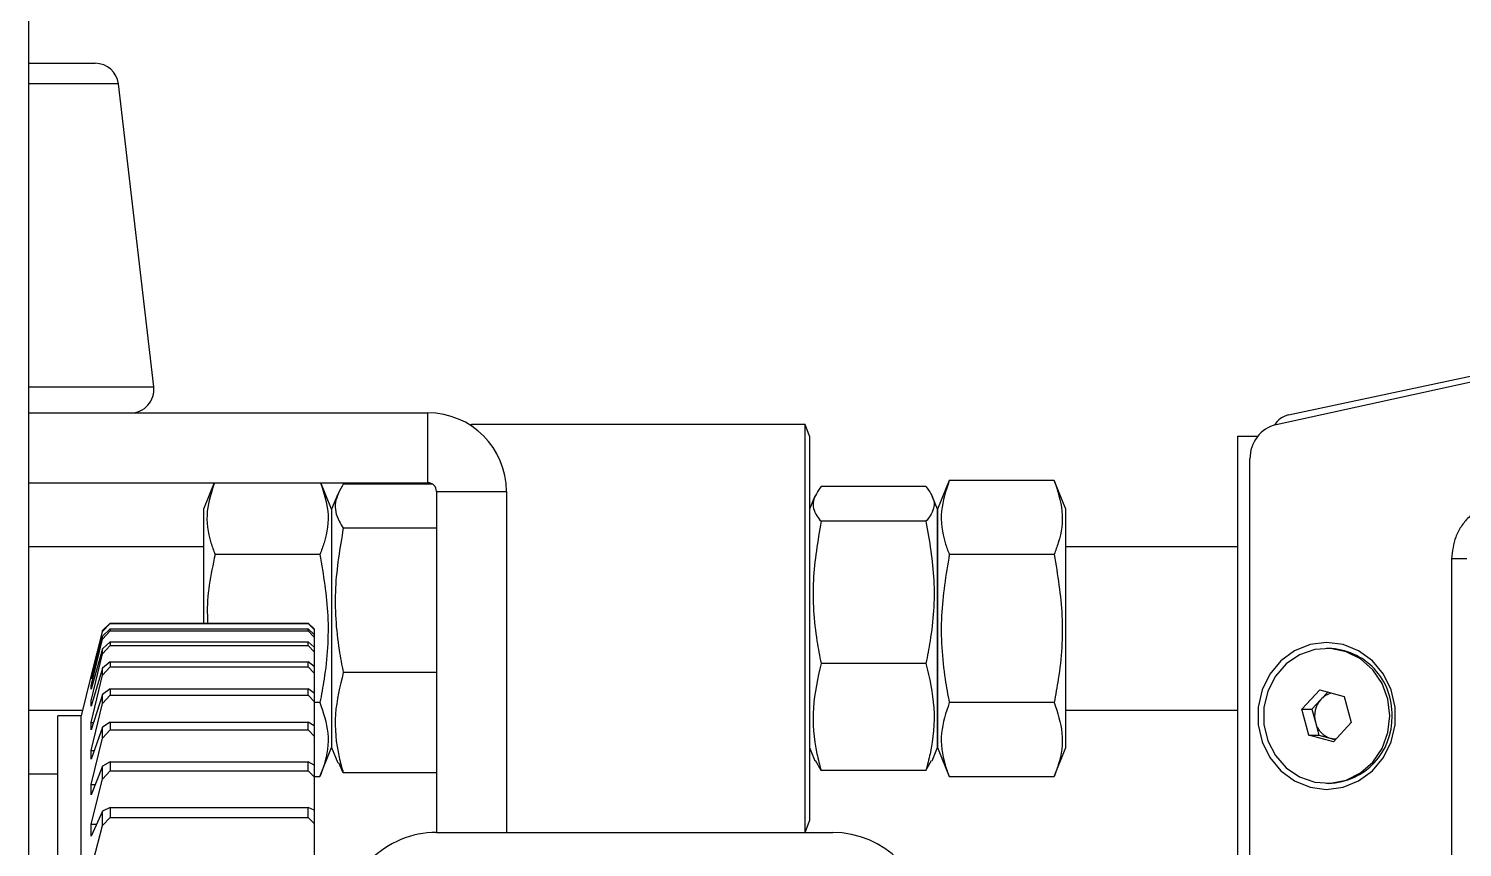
# Model space of a CAD drawing. Header units: centimetres. Extents: x 470464 to 524273, y 49611 to 59074.
# Drawn here: x 490450.98 to 490463.28, y 55532.85 to 55539.88 of the extents above; entities that cross this region are included whole.
import ezdxf

# ---------------------------------------------------------------- set-up
doc = ezdxf.new("R2010")
doc.units = ezdxf.units.CM
doc.header["$MEASUREMENT"] = 0
doc.layers.add('vinç', color=7, linetype='Continuous')

# ---------------------------------------------------------------- blocks, each defined once
blk = doc.blocks.new('dghjjkfg')
at = {"color": 2}
blk.add_line((-37260.31, 57094.35), (-30500.31, 57094.35), dxfattribs=at)
blk = doc.blocks.new('JKKÖGÖ')
at = {"color": 2, "linetype": 'Continuous', "lineweight": 25}
for p, q in [((-34395.31, 51647.45), (-34400.98, 51674.13)), ((-34394.48, 51646.39), (-34399.98, 51671.4)), ((-34382.98, 51661.45), (-34382.98, 51662.76)), ((-34382.98, 51661.45), (-34334.98, 51661.45)), ((-34371.15, 51652.24), (-34368.92, 51652.84)), ((-34368.92, 51652.84), (-34367.25, 51651.32)), ((-34371.72, 51650.13), (-34371.15, 51652.24)), ((-34367.25, 51651.32), (-34367.82, 51649.2)), ((-34367.54, 51651.12), (-34367.44, 51651.49)), ((-34375.27, 51650.9), (-34375.27, 51650.72)), ((-34370.05, 51648.61), (-34371.72, 51650.13)), ((-34371.53, 51650.82), (-34370.89, 51650.22)), ((-34370.89, 51650.22), (-34370.05, 51649.46)), ((-34368.94, 51649.76), (-34367.82, 51650.06)), ((-34367.82, 51650.06), (-34367.54, 51651.12)), ((-34367.82, 51649.2), (-34367.82, 51650.06)), ((-34363.7, 51650.72), (-34363.7, 51650.9)), ((-34370.05, 51649.46), (-34368.94, 51649.76)), ((-34370.05, 51648.61), (-34370.05, 51649.46)), ((-34367.82, 51649.2), (-34370.05, 51648.61)), ((-34393.48, 51643.12), (-34393.48, 51644.82)), ((-34319.98, 51644.15), (-34391.54, 51644.15)), ((-34328.03, 51643.12), (-34393.48, 51643.12)), ((-34383.98, 51643.12), (-34383.98, 51628.35)), ((-34369.98, 51628.35), (-34369.98, 51643.12)), ((-34387.21, 51628.35), (-34389.69, 51627.35)), ((-34366.76, 51628.35), (-34387.21, 51628.35)), ((-34364.28, 51627.35), (-34366.76, 51628.35)), ((-34389.69, 51627.35), (-34389.69, 51618.35)), ((-34383.34, 51627.35), (-34383.34, 51618.35)), ((-34370.63, 51627.35), (-34370.63, 51618.35)), ((-34364.28, 51618.35), (-34364.28, 51627.35)), ((-34389.69, 51618.35), (-34387.21, 51617.35)), ((-34366.76, 51617.35), (-34364.28, 51618.35)), ((-34387.21, 51617.35), (-34388.34, 51616.89)), ((-34387.21, 51617.35), (-34376.98, 51617.35)), ((-34366.76, 51617.35), (-34387.21, 51617.35)), ((-34376.98, 51617.35), (-34366.76, 51617.35)), ((-34365.63, 51616.89), (-34366.76, 51617.35)), ((-34389.17, 51616.35), (-34389.17, 51607.35)), ((-34386.18, 51616.35), (-34386.18, 51607.35)), ((-34373.99, 51616.35), (-34373.99, 51607.35)), ((-34364.8, 51616.35), (-34365.67, 51616.82)), ((-34364.8, 51616.35), (-34364.8, 51607.35)), ((-34359.48, 51574.35), (-34359.48, 51608.35)), ((-34364.8, 51607.35), (-34365.67, 51606.88)), ((-34393.48, 51606.35), (-34394.48, 51605.98)), ((-34394.48, 51605.98), (-34394.48, 51577.35)), ((-34359.48, 51605.98), (-34394.48, 51605.98)), ((-34393.48, 51606.35), (-34360.48, 51606.35)), ((-34388.34, 51606.8), (-34387.21, 51606.35)), ((-34366.76, 51606.35), (-34365.63, 51606.8)), ((-34359.48, 51605.98), (-34360.48, 51606.35)), ((-34388.75, 51580.35), (-34359.48, 51580.35)), ((-34388.75, 51574.35), (-34388.75, 51580.35)), ((-34394.48, 51577.35), (-34394.44, 51577.22)), ((-34394.48, 51577.35), (-34394.35, 51577.35)), ((-34389.38, 51573.99), (-34389.38, 51566.35)), ((-34388.75, 51574.35), (-34359.48, 51574.35)), ((-34385.59, 51574.35), (-34385.59, 51566.35)), ((-34373.2, 51574.35), (-34373.2, 51566.35)), ((-34364.59, 51574.35), (-34364.59, 51566.35)), ((-34389.48, 51573.61), (-34395.48, 51573.61)), ((-34395.48, 51539.35), (-34395.48, 51573.61)), ((-34389.48, 51539.35), (-34389.48, 51573.61)), ((-34387.21, 51565.35), (-34389.48, 51564.43)), ((-34388.51, 51565.87), (-34387.21, 51565.35)), ((-34387.21, 51565.35), (-34366.76, 51565.35)), ((-34366.76, 51565.35), (-34365.46, 51565.87)), ((-34364.28, 51564.35), (-34366.76, 51565.35)), ((-34364.59, 51566.35), (-34365.47, 51565.98)), ((-34383.34, 51564.35), (-34383.34, 51555.35)), ((-34370.63, 51564.35), (-34370.63, 51563.85)), ((-34364.28, 51563.85), (-34364.28, 51564.35)), ((-34376.96, 51563.85), (-34377.45, 51563.35)), ((-34377.4, 51563.35), (-34377.45, 51563.35)), ((-34377.45, 51546.35), (-34377.45, 51563.35)), ((-34377.4, 51563.35), (-34376.89, 51563.85)), ((-34377.4, 51546.35), (-34377.4, 51563.35)), ((-34376.96, 51563.85), (-34376.89, 51563.85)), ((-34376.48, 51563.85), (-34376.95, 51563.35)), ((-34376.77, 51563.35), (-34376.95, 51563.35)), ((-34376.95, 51546.35), (-34376.95, 51563.35)), ((-34376.89, 51563.85), (-34376.36, 51563.85)), ((-34376.77, 51563.35), (-34376.24, 51563.85)), ((-34376.77, 51546.35), (-34376.77, 51563.35)), ((-34376.48, 51563.85), (-34376.24, 51563.85)), ((-34376.24, 51563.85), (-34375.4, 51563.85)), ((-34375.39, 51563.85), (-34375.83, 51563.35)), ((-34375.53, 51563.35), (-34375.83, 51563.35)), ((-34375.83, 51546.35), (-34375.83, 51563.35)), ((-34375.53, 51563.35), (-34374.99, 51563.85)), ((-34375.53, 51546.35), (-34375.53, 51563.35)), ((-34375.39, 51563.85), (-34374.99, 51563.85)), ((-34374.99, 51563.85), (-34373.72, 51563.85)), ((-34373.71, 51563.85), (-34374.12, 51563.35)), ((-34373.69, 51563.35), (-34374.12, 51563.35)), ((-34374.12, 51546.35), (-34374.12, 51563.35)), ((-34373.71, 51563.85), (-34373.15, 51563.85)), ((-34373.69, 51563.35), (-34373.15, 51563.85)), ((-34373.69, 51546.35), (-34373.69, 51563.35)), ((-34373.15, 51563.85), (-34371.44, 51563.85)), ((-34371.45, 51563.85), (-34371.82, 51563.35)), ((-34371.27, 51563.35), (-34371.82, 51563.35)), ((-34371.82, 51546.35), (-34371.82, 51563.35)), ((-34371.45, 51563.85), (-34370.73, 51563.85)), ((-34371.27, 51563.35), (-34370.73, 51563.85)), ((-34371.27, 51546.35), (-34371.27, 51563.35)), ((-34370.73, 51563.85), (-34368.61, 51563.85)), ((-34368.62, 51563.85), (-34368.95, 51563.35)), ((-34368.29, 51563.35), (-34368.95, 51563.35)), ((-34368.95, 51546.35), (-34368.95, 51563.35)), ((-34368.62, 51563.85), (-34367.75, 51563.85)), ((-34368.29, 51563.35), (-34367.75, 51563.85)), ((-34368.29, 51546.35), (-34368.29, 51563.35)), ((-34367.75, 51563.85), (-34365.24, 51563.85)), ((-34365.26, 51563.85), (-34365.55, 51563.35)), ((-34365.55, 51546.35), (-34365.55, 51563.35)), ((-34364.78, 51563.35), (-34365.55, 51563.35)), ((-34365.26, 51563.85), (-34364.25, 51563.85)), ((-34364.78, 51563.35), (-34364.25, 51563.85)), ((-34364.78, 51546.35), (-34364.78, 51563.35)), ((-34364.25, 51563.85), (-34361.37, 51563.85)), ((-34361.39, 51563.85), (-34361.63, 51563.35)), ((-34361.63, 51546.35), (-34361.63, 51563.35)), ((-34360.77, 51563.35), (-34361.63, 51563.35)), ((-34361.39, 51563.85), (-34360.25, 51563.85)), ((-34360.77, 51563.35), (-34360.25, 51563.85)), ((-34360.77, 51546.35), (-34360.77, 51563.35)), ((-34360.25, 51563.85), (-34357.03, 51563.85)), ((-34389.48, 51555.27), (-34387.21, 51554.35)), ((-34387.21, 51554.35), (-34377.42, 51554.35)), ((-34383.98, 51554.35), (-34383.98, 51539.35)), ((-34397.72, 51550.09), (-34423.72, 51547.05)), ((-34397.72, 51539.35), (-34397.72, 51550.09)), ((-34423.72, 51547.05), (-34423.72, 51539.35)), ((-34377.45, 51546.35), (-34376.8, 51545.68)), ((-34377.45, 51546.35), (-34377.4, 51546.35)), ((-34376.72, 51545.68), (-34377.4, 51546.35)), ((-34376.95, 51546.35), (-34376.32, 51545.68)), ((-34376.95, 51546.35), (-34376.77, 51546.35)), ((-34376.8, 51545.68), (-34372.98, 51544.72)), ((-34376.72, 51545.68), (-34376.8, 51545.68)), ((-34376.07, 51545.68), (-34376.77, 51546.35)), ((-34372.81, 51544.72), (-34376.72, 51545.68)), ((-34376.32, 51545.68), (-34372.66, 51544.72)), ((-34376.07, 51545.68), (-34376.32, 51545.68)), ((-34372.07, 51544.72), (-34376.07, 51545.68)), ((-34375.83, 51546.35), (-34375.25, 51545.68)), ((-34375.83, 51546.35), (-34375.53, 51546.35)), ((-34374.81, 51545.68), (-34375.53, 51546.35)), ((-34375.25, 51545.68), (-34371.77, 51544.72)), ((-34374.81, 51545.68), (-34375.25, 51545.68)), ((-34370.77, 51544.72), (-34374.81, 51545.68)), ((-34374.12, 51546.35), (-34373.57, 51545.68)), ((-34374.12, 51546.35), (-34373.69, 51546.35)), ((-34372.97, 51545.68), (-34373.69, 51546.35)), ((-34373.57, 51545.68), (-34370.31, 51544.72)), ((-34372.97, 51545.68), (-34373.57, 51545.68)), ((-34368.91, 51544.72), (-34372.97, 51545.68)), ((-34371.82, 51546.35), (-34371.32, 51545.68)), ((-34371.82, 51546.35), (-34371.27, 51546.35)), ((-34371.32, 51545.68), (-34368.3, 51544.72)), ((-34370.54, 51545.68), (-34371.32, 51545.68)), ((-34370.54, 51545.68), (-34371.27, 51546.35)), ((-34366.51, 51544.72), (-34370.54, 51545.68)), ((-34368.95, 51546.35), (-34368.51, 51545.68)), ((-34368.95, 51546.35), (-34368.29, 51546.35)), ((-34368.51, 51545.68), (-34365.76, 51544.72)), ((-34367.57, 51545.68), (-34368.51, 51545.68)), ((-34367.57, 51545.68), (-34368.29, 51546.35)), ((-34363.6, 51544.72), (-34367.57, 51545.68)), ((-34365.55, 51546.35), (-34364.78, 51546.35)), ((-34365.55, 51546.35), (-34365.16, 51545.68)), ((-34365.16, 51545.68), (-34362.7, 51544.72)), ((-34364.07, 51545.68), (-34365.16, 51545.68)), ((-34364.07, 51545.68), (-34364.78, 51546.35)), ((-34360.2, 51544.72), (-34364.07, 51545.68)), ((-34361.63, 51546.35), (-34360.77, 51546.35)), ((-34361.63, 51546.35), (-34361.31, 51545.68)), ((-34361.31, 51545.68), (-34359.17, 51544.72)), ((-34360.07, 51545.68), (-34361.31, 51545.68)), ((-34360.07, 51545.68), (-34360.77, 51546.35)), ((-34356.33, 51544.72), (-34360.07, 51545.68)), ((-34425.48, 51540.08), (-34425.48, 51545.07)), ((-34372.98, 51544.72), (-34369.48, 51543.85)), ((-34372.98, 51544.72), (-34372.98, 51544.72)), ((-34372.66, 51544.72), (-34372.81, 51544.72)), ((-34371.77, 51544.72), (-34372.07, 51544.72)), ((-34370.31, 51544.72), (-34370.77, 51544.72)), ((-34368.91, 51544.72), (-34368.91, 51544.92)), ((-34368.3, 51544.72), (-34368.91, 51544.72)), ((-34366.51, 51544.72), (-34366.51, 51544.99)), ((-34365.76, 51544.72), (-34366.51, 51544.72)), ((-34363.6, 51544.72), (-34363.6, 51545.07)), ((-34362.7, 51544.72), (-34363.6, 51544.72)), ((-34360.2, 51544.72), (-34360.2, 51545.18)), ((-34359.17, 51544.72), (-34360.2, 51544.72)), ((-34369.98, 51539.35), (-34369.98, 51543.97)), ((-34369.48, 51543.85), (-34369.48, 51541.85)), ((-34249.48, 51543.85), (-34369.48, 51543.85)), ((-34249.48, 51541.85), (-34369.48, 51541.85)), ((-34364.48, 51541.85), (-34364.48, 51539.35)), ((-34425.48, 51539.35), (-34425.48, 51540.08))]:
    blk.add_line(p, q, dxfattribs=at)
at = {"color": 2, "linetype": 'Continuous', "lineweight": 25, "flags": 128}
for points in [[(-34363.18, 51650.72), (-34363.37, 51652.14), (-34363.91, 51653.47), (-34364.77, 51654.65), (-34365.91, 51655.6), (-34367.25, 51656.26), (-34368.73, 51656.6), (-34370.24, 51656.6), (-34371.72, 51656.26), (-34373.06, 51655.6), (-34374.2, 51654.65), (-34375.06, 51653.47), (-34375.6, 51652.14), (-34375.78, 51650.72), (-34375.6, 51649.31), (-34375.06, 51647.97), (-34374.2, 51646.8), (-34373.06, 51645.85), (-34371.72, 51645.19), (-34370.24, 51644.85), (-34368.73, 51644.85), (-34367.25, 51645.19), (-34365.91, 51645.85), (-34364.77, 51646.8), (-34363.91, 51647.97), (-34363.37, 51649.31), (-34363.18, 51650.72)], [(-34369.48, 51656.16), (-34370.92, 51655.99), (-34372.27, 51655.49), (-34373.45, 51654.69), (-34374.37, 51653.64), (-34374.99, 51652.4), (-34375.26, 51651.06), (-34375.17, 51649.7), (-34374.72, 51648.41), (-34373.94, 51647.26), (-34372.89, 51646.33), (-34371.61, 51645.67), (-34370.21, 51645.33), (-34368.76, 51645.33), (-34367.36, 51645.67), (-34366.08, 51646.33), (-34365.03, 51647.26), (-34364.25, 51648.41), (-34363.8, 51649.7), (-34363.71, 51651.06), (-34363.98, 51652.4), (-34364.6, 51653.64), (-34365.52, 51654.69), (-34366.7, 51655.49), (-34368.05, 51655.99), (-34369.48, 51656.16)], [(-34367.48, 51651.52), (-34367.49, 51651.36), (-34367.54, 51651.12)]]:
    blk.add_lwpolyline(points, dxfattribs=at)
at = {"color": 2, "linetype": 'Continuous', "lineweight": 25}
for centre, radius, start, end in [((-34369.7, 51650.77), 5.57, 87.7663, 178.672), ((-34369.32, 51650.71), 5.63, 1.9087, 91.653), ((-34369.64, 51651.6), 1.86, 194.0567, 227.9409), ((-34369.49, 51651.79), 2.1, 228.17, 285.1511), ((-34369.41, 51651.65), 1.95, 284.0533, 344.0592), ((-34393.47, 51647.86), 1.88, 192.4846, 238.8292), ((-34391.61, 51647.11), 2.96, 193.9101, 271.2452), ((-34351.48, 51608.35), 8, 90, 180), ((-34388.75, 51573.61), 6.74, 90, 180), ((-34388.75, 51573.61), 0.737, 90, 180), ((-34351.48, 51574.35), 8, 180, 270), ((-34397.48, 51548.1), 2, 0, 96.6544), ((-34423.48, 51545.07), 2, 96.6544, 180)]:
    blk.add_arc(centre, radius, start, end, dxfattribs=at)
for points, knots in [([(-34387.98, 51666.45), (-34387.92, 51665.82), (-34387.78, 51664.53), (-34386.81, 51663.11), (-34385.75, 51662.24), (-34384.59, 51661.62), (-34383.62, 51661.52), (-34382.98, 51661.45)], [0, 0, 0, 0, 0.246658, 0.509429, 0.640431, 0.767201, 1, 1, 1, 1]), ([(-34389.69, 51627.35), (-34388.81, 51627.64), (-34387.04, 51628.23), (-34384.89, 51627.93), (-34383.67, 51627.47), (-34383.34, 51627.35)], [0, 0, 0, 0, 0.414444, 0.841797, 1, 1, 1, 1]), ([(-34383.34, 51627.35), (-34381.59, 51627.64), (-34378.04, 51628.23), (-34373.75, 51627.93), (-34371.3, 51627.47), (-34370.63, 51627.35)], [0, 0, 0, 0, 0.4144438, 0.8417967, 1, 1, 1, 1]), ([(-34370.63, 51627.35), (-34369.76, 51627.64), (-34367.99, 51628.23), (-34365.84, 51627.93), (-34364.61, 51627.47), (-34364.28, 51627.35)], [0, 0, 0, 0, 0.414444, 0.841797, 1, 1, 1, 1]), ([(-34389.69, 51618.35), (-34388.81, 51618.06), (-34387.04, 51617.47), (-34384.89, 51617.77), (-34383.67, 51618.22), (-34383.34, 51618.35)], [0, 0, 0, 0, 0.4144438, 0.8417967, 1, 1, 1, 1]), ([(-34383.34, 51618.35), (-34381.59, 51618.06), (-34378.04, 51617.47), (-34373.75, 51617.77), (-34371.3, 51618.22), (-34370.63, 51618.35)], [0, 0, 0, 0, 0.4144438, 0.8417967, 1, 1, 1, 1]), ([(-34370.63, 51618.35), (-34369.76, 51618.06), (-34367.99, 51617.47), (-34365.84, 51617.77), (-34364.61, 51618.22), (-34364.28, 51618.35)], [0, 0, 0, 0, 0.414444, 0.841797, 1, 1, 1, 1]), ([(-34389.17, 51616.35), (-34388.76, 51616.64), (-34387.92, 51617.23), (-34386.91, 51616.93), (-34386.33, 51616.47), (-34386.18, 51616.35)], [0, 0, 0, 0, 0.4144438, 0.8417967, 1, 1, 1, 1]), ([(-34386.18, 51616.35), (-34384.5, 51616.64), (-34381.1, 51617.23), (-34376.98, 51616.93), (-34374.63, 51616.47), (-34373.99, 51616.35)], [0, 0, 0, 0, 0.414444, 0.841797, 1, 1, 1, 1]), ([(-34373.99, 51616.35), (-34372.73, 51616.64), (-34370.16, 51617.23), (-34367.05, 51616.93), (-34365.28, 51616.47), (-34364.8, 51616.35)], [0, 0, 0, 0, 0.414444, 0.841797, 1, 1, 1, 1]), ([(-34389.17, 51607.35), (-34388.76, 51607.06), (-34387.92, 51606.47), (-34386.91, 51606.77), (-34386.33, 51607.22), (-34386.18, 51607.35)], [0, 0, 0, 0, 0.4144438, 0.8417967, 1, 1, 1, 1]), ([(-34386.18, 51607.35), (-34384.5, 51607.06), (-34381.1, 51606.47), (-34376.98, 51606.77), (-34374.63, 51607.22), (-34373.99, 51607.35)], [0, 0, 0, 0, 0.414444, 0.841797, 1, 1, 1, 1]), ([(-34373.99, 51607.35), (-34372.73, 51607.06), (-34370.16, 51606.47), (-34367.05, 51606.77), (-34365.28, 51607.22), (-34364.8, 51607.35)], [0, 0, 0, 0, 0.414444, 0.841797, 1, 1, 1, 1]), ([(-34389.38, 51566.35), (-34388.86, 51566.06), (-34387.8, 51565.47), (-34386.52, 51565.77), (-34385.79, 51566.22), (-34385.59, 51566.35)], [0, 0, 0, 0, 0.414444, 0.841797, 1, 1, 1, 1]), ([(-34385.59, 51566.35), (-34383.89, 51566.06), (-34380.43, 51565.47), (-34376.24, 51565.77), (-34373.85, 51566.22), (-34373.2, 51566.35)], [0, 0, 0, 0, 0.414444, 0.841797, 1, 1, 1, 1]), ([(-34373.2, 51566.35), (-34372.02, 51566.06), (-34369.61, 51565.47), (-34366.7, 51565.77), (-34365.04, 51566.22), (-34364.59, 51566.35)], [0, 0, 0, 0, 0.4144438, 0.8417967, 1, 1, 1, 1]), ([(-34389.48, 51564.4), (-34388.68, 51564.66), (-34386.97, 51565.23), (-34384.89, 51564.93), (-34383.67, 51564.47), (-34383.34, 51564.35)], [0, 0, 0, 0, 0.395206, 0.836599, 1, 1, 1, 1]), ([(-34383.34, 51564.35), (-34381.59, 51564.64), (-34378.04, 51565.23), (-34373.75, 51564.93), (-34371.3, 51564.47), (-34370.63, 51564.35)], [0, 0, 0, 0, 0.4144438, 0.8417967, 1, 1, 1, 1]), ([(-34370.63, 51564.35), (-34369.76, 51564.64), (-34367.99, 51565.23), (-34365.84, 51564.93), (-34364.61, 51564.47), (-34364.28, 51564.35)], [0, 0, 0, 0, 0.414444, 0.841797, 1, 1, 1, 1]), ([(-34389.48, 51555.3), (-34388.68, 51555.03), (-34386.97, 51554.47), (-34384.89, 51554.77), (-34383.67, 51555.22), (-34383.34, 51555.35)], [0, 0, 0, 0, 0.395206, 0.836599, 1, 1, 1, 1]), ([(-34383.34, 51555.35), (-34381.59, 51554.98), (-34379.62, 51554.57), (-34377.64, 51554.71), (-34377.42, 51554.72)], [0, 0, 0, 0, 0.888435, 1, 1, 1, 1])]:
    blk.add_open_spline(points, degree=3, knots=knots, dxfattribs=at)
blk = doc.blocks.new('ytrrytyıyrttrtrdffcfrfrrdftgyu')
at = {"color": 1, "xscale": 0.1, "yscale": 0.1, "zscale": 0.1}
for name, p in [('JKKÖGÖ', (397754.461, 71282.509)), ('dghjjkfg', (397754.461, 70727.009))]:
    blk.add_blockref(name, p, dxfattribs=at)
blk = doc.blocks.new('KLJLKHŞKLJKŞJHIUHYGFRTDTRFJKLK')
at = {"layer": 'vinç', "color": 2}
blk.add_blockref('ytrrytyıyrttrtrdffcfrfrrdftgyu', (-5.5, -666), dxfattribs=at)

msp = doc.modelspace()

# ---------------------------------------------------------------- block references
at = {"layer": 'vinç', "color": 2, "rotation": 270}
msp.add_blockref('KLJLKHŞKLJKŞJHIUHYGFRTDTRFJKLK', (414680.531, 449845.993), dxfattribs=at)

doc.saveas('drawing.dxf')
